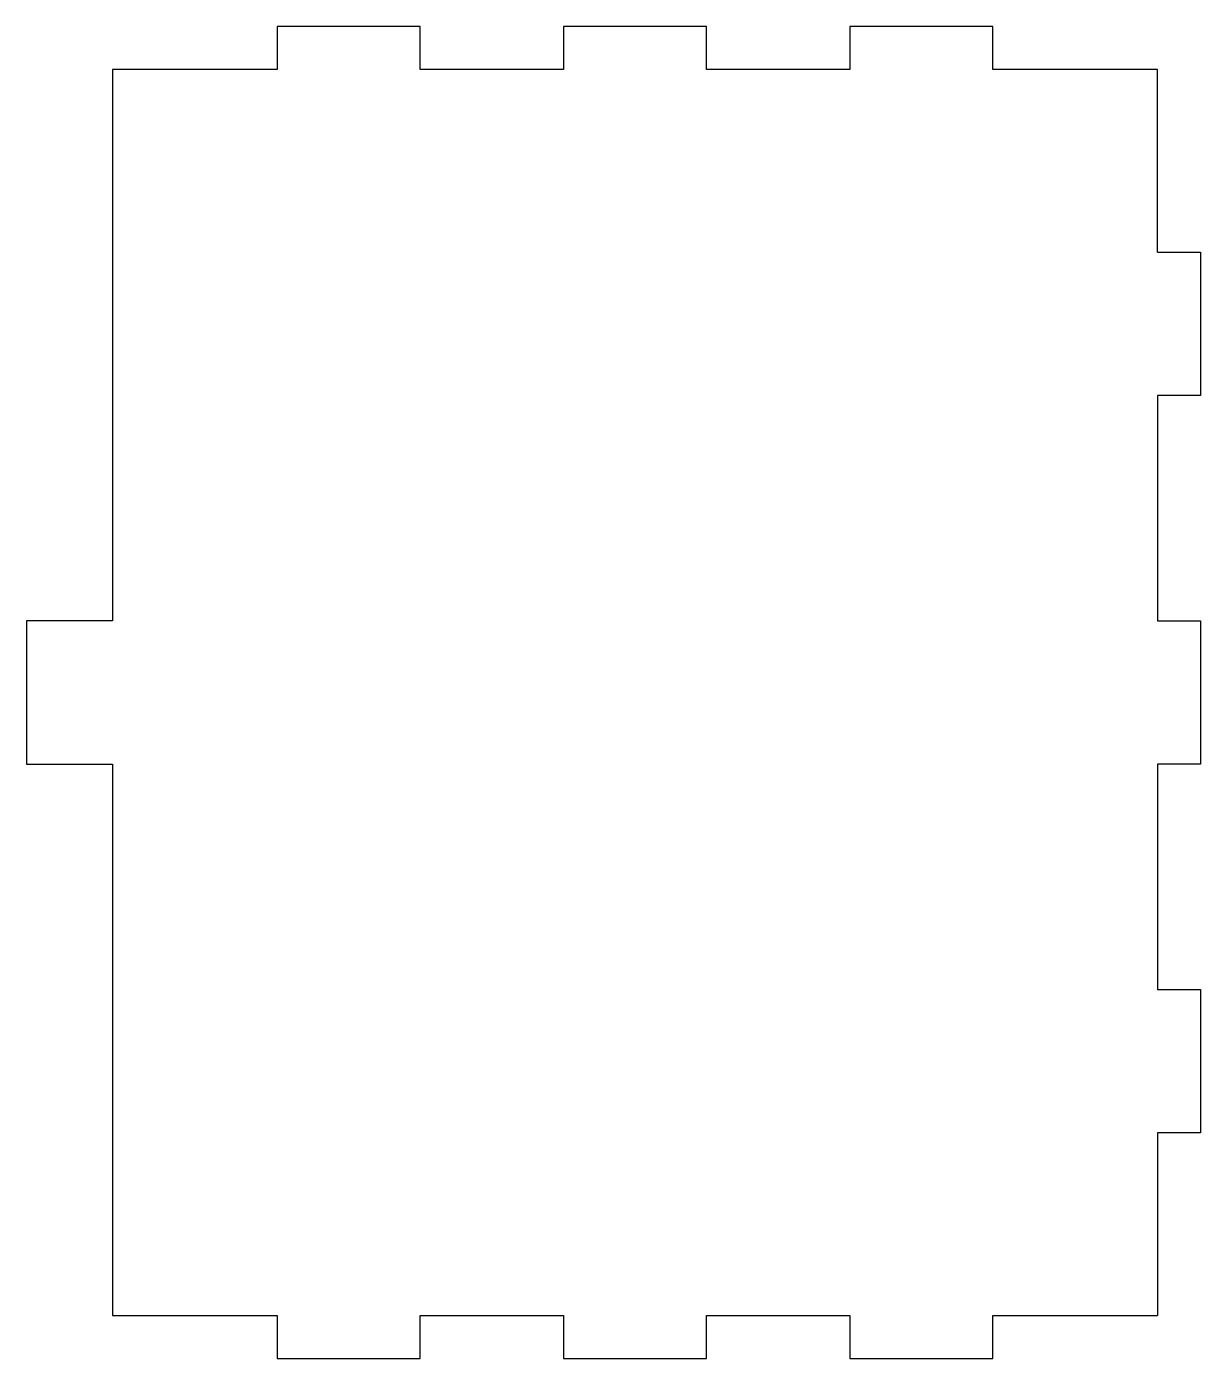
# Model space of a CAD drawing. Extents: x -16.1 to 65.9, y -74 to 19.
import ezdxf

# ---------------------------------------------------------------- set-up
doc = ezdxf.new("R2010")
doc.units = 0
doc.header["$MEASUREMENT"] = 0
doc.layers.add('2D', color=7, linetype='CONTINUOUS')

# ---------------------------------------------------------------- blocks, each defined once
blk = doc.blocks.new('SHAPE2DVIEW003')
at = {"layer": '2D', "color": 0}
for p, q in [((11.4, 19), (1.4, 19)), ((1.4, 19), (1.4, 16)), ((11.4, 16), (11.4, 19)), ((31.4, 19), (21.4, 19)), ((21.4, 19), (21.4, 16)), ((31.4, 16), (31.4, 19)), ((51.4, 19), (41.4, 19)), ((41.4, 19), (41.4, 16)), ((51.4, 16), (51.4, 19)), ((1.4, 16), (-10.1, 16)), ((-10.1, 16), (-10.1, -22.5)), ((21.4, 16), (11.4, 16)), ((41.4, 16), (31.4, 16)), ((62.9, 16), (51.4, 16)), ((62.9, 3.25), (62.9, 16)), ((62.9, 3.25), (65.9, 3.25)), ((65.9, 3.25), (65.9, -6.75)), ((62.9, -6.75), (62.9, -22.5)), ((65.9, -6.75), (62.9, -6.75)), ((-10.1, -22.5), (-16.1, -22.5)), ((-16.1, -22.5), (-16.1, -32.5)), ((62.9, -22.5), (65.9, -22.5)), ((65.9, -22.5), (65.9, -32.5)), ((-16.1, -32.5), (-10.1, -32.5)), ((-10.1, -32.5), (-10.1, -71)), ((62.9, -32.5), (62.9, -48.25)), ((65.9, -32.5), (62.9, -32.5)), ((62.9, -48.25), (65.9, -48.25)), ((65.9, -48.25), (65.9, -58.25)), ((62.9, -58.25), (62.9, -71)), ((65.9, -58.25), (62.9, -58.25)), ((-10.1, -71), (1.4, -71)), ((1.4, -71), (1.4, -74)), ((11.4, -74), (11.4, -71)), ((11.4, -71), (21.4, -71)), ((21.4, -71), (21.4, -74)), ((31.4, -74), (31.4, -71)), ((31.4, -71), (41.4, -71)), ((41.4, -71), (41.4, -74)), ((51.4, -74), (51.4, -71)), ((51.4, -71), (62.9, -71)), ((1.4, -74), (11.4, -74)), ((21.4, -74), (31.4, -74)), ((41.4, -74), (51.4, -74))]:
    blk.add_line(p, q, dxfattribs=at)

msp = doc.modelspace()

# ---------------------------------------------------------------- block references
at = {"layer": '2D', "color": 0}
msp.add_blockref('SHAPE2DVIEW003', (0, 0), dxfattribs=at)

doc.saveas('drawing.dxf')
